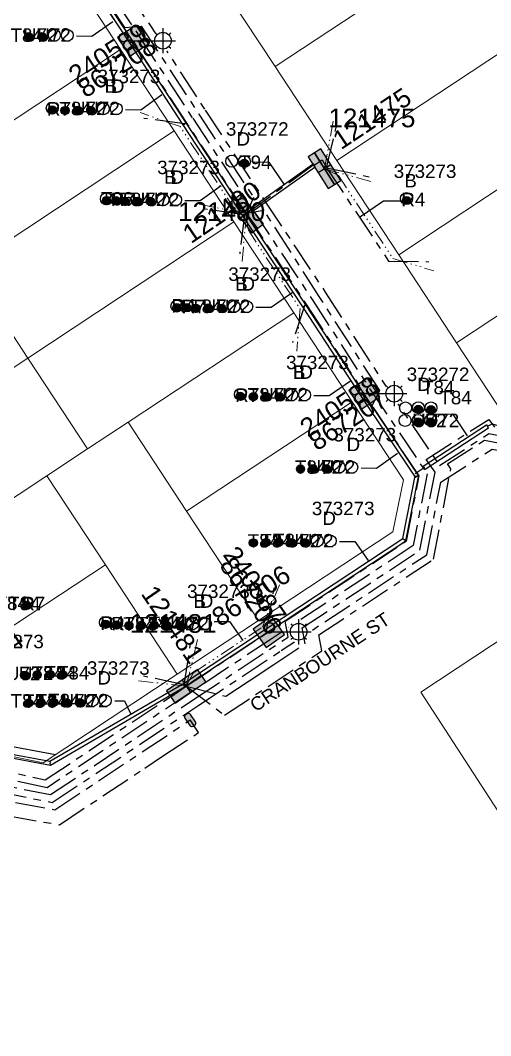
# Model space of a CAD drawing. Header units: metres. Extents: x 302829 to 303440, y 6270651 to 6271380.
# Drawn here: x 303147.1 to 303210.1, y 6270690.1 to 6270826.1 of the extents above; entities that cross this region are included whole.
import ezdxf
from ezdxf.enums import TextEntityAlignment as Align

# ---------------------------------------------------------------- set-up
doc = ezdxf.new("R2010")
doc.units = ezdxf.units.M
for name, pattern in [('Cable Exist UG', [7, 4, -1, 1, -1]), ('DASHED', [19.05, 12.7, -6.35]), ('PHANTOM2', [4.45, 2, -0.5, 0.15, -0.5, 0.15, -0.5, 0.15, -0.5])]:
    doc.linetypes.add(name, pattern=pattern)
doc.layers.get('0').update_dxf_attribs({"color": 6})
for name, color, linetype, lineweight in [('_User Miscellaneous4', 191, 'Continuous', 13), ('_User Miscellaneous5', 151, 'Continuous', 13), ('_User_LV_Exist', 5, 'Continuous', 25), ('_User_SL_Exist', 4, 'Continuous', 25), ('Cadastre Land Parcels_SP_EXT', 96, 'Continuous', 15), ('Cadastre Roads_SP_EXT', 54, 'Continuous', 15), ('Mains_HV_EXT', 13, 'Continuous', 25), ('Mains_LV_SL_EXT', 135, 'Continuous', 25)]:
    doc.layers.add(name, color=color, linetype=linetype, lineweight=lineweight)
for name, color, linetype in [('Duct_SP_EXT', 40, 'Continuous'), ('Equip_LV_EXT', 7, 'Continuous'), ('Equip_SP_SL_EXT', 7, 'Continuous'), ('SupportsUG_SP_LV_EXT', 7, 'Continuous'), ('SupportsUG_SP_LV_SL_EXT', 7, 'Continuous'), ('Trench_SP_EXT', 7, 'Continuous')]:
    doc.layers.add(name, color=color, linetype=linetype)
doc.layers.add('UNKNOWN_FEATURES', color=1, linetype='DASHED', plot=False)
doc.styles.add('COLUMN_LABEL', font='arial.ttf', dxfattribs={"height": 2})
doc.styles.add('iecARIAL', font='arial.ttf', dxfattribs={"height": 2})
doc.styles.add('POLE_LABEL', font='arial.ttf', dxfattribs={"height": 2})
doc.styles.add('SL_LABEL', font='arial.ttf', dxfattribs={"height": 2})
doc.styles.get("Standard").update_dxf_attribs({"font": 'arial.ttf'})

# ---------------------------------------------------------------- blocks, each defined once
blk = doc.blocks.new('COLUMN_EXT')
blk.add_hatch(color=256).paths.add_polyline_path([(1.5, -1.5), (1.5, 1.5), (-1.5, 1.5), (-1.5, -1.5)])
blk.add_lwpolyline([(1.5, 1.5), (-1.5, 1.5), (-1.5, -1.5), (1.5, -1.5)], close=True)
at = {"flags": 9}
for tag, p in [('STREETNAME', (-1.81, 1.6)), ('LOCATION', (-1.81, 1.4)), ('SUBURB', (-1.81, 1.8)), ('NOTES', (-1.81, 2)), ('COLUMN_TYPE', (-1.81, 0.4)), ('OWNED_BY', (-1.81, 0.6)), ('LEGEND', (-1.81, 1.2)), ('USAGE', (-1.81, 1)), ('STATE', (-1.81, 0.8))]:
    blk.add_attdef(tag, text='', height=0.2, rotation=180, dxfattribs=at).set_placement(p, align=Align.MIDDLE_LEFT)
at = {"flags": 1}
blk.add_attdef('Z', (-1.81, 2.35), '', height=0.2, rotation=180, dxfattribs=at)
at = {"flags": 9}
for tag, style, p in [('STRUCTURE_PLANT_NUMBER', 'POLE_LABEL', (-1.81, -0.03)), ('STREET_CODE', 'COLUMN_LABEL', (-1.81, 0.2))]:
    blk.add_attdef(tag, text='', height=0.2, rotation=180, dxfattribs=dict(at, style=style)).set_placement(p, align=Align.MIDDLE_LEFT)
at = {"style": 'COLUMN_LABEL', "width": 0.9, "flags": 8}
blk.add_attdef('ASSET_NUM', text='', height=2, rotation=270, dxfattribs=at).set_placement((2, -4), align=Align.MIDDLE_LEFT)
blk = doc.blocks.new('PILLAR_EXT')
blk.add_hatch(color=256).paths.add_polyline_path([(-2.5, 1), (-2.5, -1), (2.5, -1), (2.5, 1)])
for p, q in [((-2.5, 0), (2.5, 0)), ((0, 1), (0, -1))]:
    blk.add_line(p, q)
at = {"ltscale": 10}
blk.add_line((2.5, 0), (-2.5, 0), dxfattribs=at)
blk.add_lwpolyline([(-2.5, -1), (-1.25, -1), (1.25, -1), (2.5, -1), (2.5, 1), (-2.5, 1)], close=True)
at = {"width": 0.9, "flags": 8}
blk.add_attdef('ASSET_NUM', text='', height=2, rotation=90, dxfattribs=at).set_placement((-2, 4), align=Align.MIDDLE_LEFT)
for tag, p, flags in [('OWNED_BY', (0, -0.2), 9), ('STATE', (0, -0.4), 9), ('SUPPORT_TYPE', (0, -0.6), 9), ('USAGE', (0, -0.8), 9), ('LEGEND', (0, -1), 9), ('LOCATION', (0, -1.2), 9), ('NOTES', (0, -1.4), 9), ('STREETNAME', (0, -1.8), 9), ('SUBURB', (0, -2), 1), ('PARENT', (0, -1.6), 9)]:
    blk.add_attdef(tag, p, '', height=0.2, dxfattribs=dict(flags=flags))
blk = doc.blocks.new('DUCT_EXT')
blk.add_circle((0, 0.8), 0.8)
at = {"flags": 1}
blk.add_attdef('Z', (0, 0), '', height=0.2, dxfattribs=at)
at = {"flags": 9}
for tag, p in [('DUCT_CODE', (0, 0)), ('XSECT_TYPE', (0, -0.2)), ('STATE', (0, -0.6)), ('FB_REFERENCE', (0, -0.4)), ('NOTES', (0, -0.8))]:
    blk.add_attdef(tag, text='', height=0.2, dxfattribs=at).set_placement(p, align=Align.MIDDLE_LEFT)
blk = doc.blocks.new('SL_LANTERN_EXT')
at = {"flags": 9}
for tag, p in [('LRATECODE', (-7.4, 0)), ('LOUTREACHVOCAB', (-7.2, 0)), ('LOUTREACH', (-7, 0)), ('LANTNUMBER', (-6.6, 0)), ('LNEW', (-6.4, 0)), ('LMASTVOCAB', (-6.2, 0)), ('LMAST', (-6, 0)), ('LLAMPVOCAB', (-5.8, 0)), ('LLAMP', (-5.6, 0)), ('LEXIST', (-5.4, 0)), ('LCHARGE3PERCENT', (-5.2, 0)), ('LCHARGE3', (-5, 0)), ('LCHARGE2PERCENT', (-4.8, 0)), ('LCHARGE2', (-4.6, 0)), ('LCHARGE1PERCENT', (-4.4, 0)), ('LCHARGE1', (-4.2, 0)), ('LCATEGORY', (-4, 0)), ('LBRACKETVOCAB', (-3.8, 0)), ('LBRACKET', (-3.6, 0)), ('LKINGHEIGHT', (-3.4, 0)), ('CREPLACE', (-3.2, 0)), ('CREMOVE', (-3, 0)), ('CNUMBER', (-2.8, 0)), ('CNEW', (-2.6, 0)), ('CEXIST', (-2.4, 0)), ('USAGE', (-2.2, 0)), ('STATE', (-2, 0)), ('OWNED_BY', (-1.8, 0)), ('ORIENTATION', (-1.6, 0)), ('OPERATING_VOLTAGE', (-1.4, 0)), ('NO_PHASES', (-1.2, 0)), ('LANTERN_TYPE', (-1, 0)), ('LANTERN_PURPOSE', (-0.8, 0)), ('CONTROL_TYPE', (-0.6, 0)), ('CONSTRUCTED_VOLTAGE', (-0.4, 0))]:
    blk.add_attdef(tag, text='', height=0.001, rotation=270, dxfattribs=at).set_placement(p, align=Align.MIDDLE_LEFT)
at = {"style": 'SL_LABEL', "flags": 9}
blk.add_attdef('STREET_CODE', text='', height=0.001, rotation=270, dxfattribs=at).set_placement((0, 0), align=Align.MIDDLE_LEFT)
at = {"flags": 1}
blk.add_attdef('Z', (0, 0), '', height=0.001, rotation=270, dxfattribs=at)
at = {"width": 0.9}
blk.add_attdef('LNUMBER', text='', height=1, dxfattribs=at).set_placement((7, -1), align=Align.MIDDLE_LEFT)
at = {"flags": 9}
for tag, p in [('LREMOVE', (0, -7.6)), ('LREPLACE', (0, -7.8)), ('LTYPE', (0, -8)), ('LTYPEVOCAB', (0, -8.2)), ('LEGEND', (0, -8.4)), ('SUBURB', (0, -8.6)), ('STREETNAME', (0, -8.8)), ('LOCATION', (0, -9)), ('NOTES', (0, -9.2)), ('MAINTAINED_BY', (0, -9.86))]:
    blk.add_attdef(tag, text='', height=0.001, dxfattribs=at).set_placement(p, align=Align.MIDDLE_LEFT)
blk.add_attdef('OPERATED_BY', (0, -9.61), '', height=0.001, dxfattribs=at)
blk.add_wipeout([(5.69, 0), (5.06, -1.06), (4, -1.69), (2.94, -1.06), (2.31, 0), (2.94, 1.06), (4, 1.69), (5.06, 1.06)])
for p, q in [((4, 1.69), (4, 0)), ((0, 0), (4, 0)), ((2.94, 1.06), (3.2, 0.8)), ((5.06, 1.06), (4.8, 0.8)), ((2.94, -1.06), (3.2, -0.8)), ((4, 0), (5.69, 0)), ((4, 0), (4, -1.69)), ((5.06, -1.06), (4.8, -0.8))]:
    blk.add_line(p, q)
blk.add_circle((4, 0), 1.12)
blk = doc.blocks.new('LV_STJ_EXT')
h = blk.add_hatch(color=256)
edge = h.paths.add_edge_path()
edge.add_ellipse((-0.59, 0.13), major_axis=(0.226, 0.226), ratio=1, start_angle=45, end_angle=135)
edge.add_line((-0.91, 0.13), (-0.91, -0.13))
edge.add_ellipse((-0.59, -0.13), major_axis=(0.226, 0.226), ratio=1, start_angle=135, end_angle=225)
edge.add_line((-0.59, -0.45), (0.59, -0.45))
edge.add_ellipse((0.59, -0.13), major_axis=(-0.226, 0.226), ratio=1, start_angle=135, end_angle=225)
edge.add_line((0.91, -0.13), (0.91, 0.13))
edge.add_ellipse((0.59, 0.13), major_axis=(-0.226, 0.226), ratio=1, start_angle=225, end_angle=315)
edge.add_line((0.59, 0.45), (-0.59, 0.45))
blk.add_lwpolyline([(-0.91, 0.13), (-0.91, -0.13, 0.414214), (-0.59, -0.45), (0.59, -0.45, 0.414214), (0.91, -0.13), (0.91, 0.13, 0.414214), (0.59, 0.45), (-0.59, 0.45, 0.414214)], format="xyb", close=True)
at = {"flags": 1}
blk.add_attdef('Z', (0, 0), '', height=0.2, dxfattribs=at)
at = {"flags": 9}
for tag, p in [('ORIENTATION', (0, 0)), ('USAGE', (0, -0.2)), ('LEGEND', (0, -0.4)), ('NOTES', (0, -0.6))]:
    blk.add_attdef(tag, text='', height=0.2, dxfattribs=at).set_placement(p, align=Align.MIDDLE_LEFT)
blk = doc.blocks.new('CABLE_LARGE_EXT')
h = blk.add_hatch(color=256)
edge = h.paths.add_edge_path()
edge.add_arc((0, 0.55), 0.55, 0, 360)
blk.add_circle((0, 0.55), 0.55)
at = {"flags": 1}
blk.add_attdef('Z', (0, 0), '', height=0.2, dxfattribs=at)
at = {"flags": 9}
for tag, p in [('COND_CODE', (0, 0)), ('STATE', (0, -0.4)), ('XSECT_SIZE', (0, -0.6)), ('FB_REFERENCE', (0, -0.2)), ('NOTES', (0, -0.8))]:
    blk.add_attdef(tag, text='', height=0.2, dxfattribs=at).set_placement(p, align=Align.MIDDLE_LEFT)

msp = doc.modelspace()

# ---------------------------------------------------------------- linework, layer by layer
at = {"layer": '_User Miscellaneous4'}
for p, q in [((303168.95, 6270812.1), (303169.15, 6270812.23)), ((303168.95, 6270812.1), (303169.15, 6270812.23)), ((303169.35, 6270812.36), (303169.15, 6270812.23)), ((303169.35, 6270812.36), (303169.15, 6270812.23)), ((303177.35, 6270800.17), (303169.35, 6270812.36)), ((303176.95, 6270799.91), (303168.95, 6270812.1)), ((303177.92, 6270800.88), (303186.35, 6270806.87)), ((303186.35, 6270806.87), (303186.49, 6270806.68)), ((303178.2, 6270800.49), (303186.63, 6270806.48)), ((303186.63, 6270806.48), (303186.49, 6270806.68)), ((303176.95, 6270799.91), (303177.15, 6270800.04)), ((303176.95, 6270799.91), (303177.15, 6270800.04)), ((303177.35, 6270800.17), (303177.15, 6270800.04)), ((303177.35, 6270800.17), (303177.15, 6270800.04)), ((303185.38, 6270787.99), (303177.35, 6270800.17)), ((303177.92, 6270800.88), (303178.06, 6270800.69)), ((303178.2, 6270800.49), (303178.06, 6270800.69)), ((303184.98, 6270787.73), (303176.95, 6270799.91)), ((303184.98, 6270787.73), (303185.18, 6270787.86)), ((303184.98, 6270787.73), (303185.18, 6270787.86)), ((303185.38, 6270787.99), (303185.18, 6270787.86)), ((303185.38, 6270787.99), (303185.18, 6270787.86)), ((303201.09, 6270766.37), (303209.53, 6270771.93)), ((303201.35, 6270765.97), (303209.8, 6270771.53)), ((303209.53, 6270771.93), (303209.67, 6270771.73)), ((303209.8, 6270771.53), (303209.67, 6270771.73)), ((303201.09, 6270766.37), (303201.22, 6270766.17)), ((303201.35, 6270765.97), (303201.22, 6270766.17)), ((303198.33, 6270756.68), (303199.99, 6270765.07)), ((303198.77, 6270756.39), (303200.46, 6270764.97)), ((303199.99, 6270765.07), (303200.23, 6270765.02)), ((303200.03, 6270764.89), (303200.23, 6270765.02)), ((303200.43, 6270765.15), (303200.23, 6270765.02)), ((303200.46, 6270764.97), (303200.23, 6270765.02)), ((303198.33, 6270756.68), (303198.55, 6270756.53)), ((303198.77, 6270756.39), (303198.55, 6270756.53)), ((303151.12, 6270726.86), (303168.98, 6270737.29)), ((303151.21, 6270726.36), (303169.22, 6270736.88)), ((303168.97, 6270737.29), (303169.1, 6270737.09)), ((303168.98, 6270737.29), (303169.1, 6270737.09)), ((303169.23, 6270736.89), (303169.1, 6270737.09)), ((303169.22, 6270736.88), (303169.1, 6270737.09)), ((303144.8, 6270728.04), (303151.12, 6270726.86)), ((303144.55, 6270727.6), (303151.21, 6270726.36)), ((303151.12, 6270726.86), (303151.16, 6270726.61)), ((303151.21, 6270726.36), (303151.16, 6270726.61))]:
    msp.add_line(p, q, dxfattribs=at)
at = {"layer": '_User Miscellaneous5', "linetype": 'PHANTOM2'}
for points in [[(303177.41, 6270800.2), (303175.93, 6270800.63), (303175.93, 6270800.63), (303168.57, 6270811.84), (303163.19, 6270813.73)], [(303187.87, 6270806.21), (303189.08, 6270812.88)], [(303187.87, 6270806.21), (303194.41, 6270804.4)], [(303187.87, 6270806.21), (303189.72, 6270805.3), (303189.72, 6270805.3), (303197.01, 6270794.2), (303202.48, 6270792.54)], [(303177.41, 6270800.2), (303170.83, 6270801.5)], [(303177.41, 6270800.2), (303176.82, 6270793.51)], [(303177.41, 6270800.2), (303177.63, 6270798.06), (303177.63, 6270798.06), (303184.59, 6270787.47), (303184.15, 6270781.79)], [(303169.36, 6270736.91), (303170.94, 6270743.43)], [(303169.36, 6270736.91), (303162.66, 6270737.69)]]:
    msp.add_lwpolyline(points, dxfattribs=at)
at = {"layer": '_User_LV_Exist', "linetype": 'Cable Exist UG'}
for points in [[(303177.41, 6270800.2), (303187.19, 6270807.32), (303187.87, 6270806.21)], [(303105.63, 6270752.43), (303110.31, 6270753.04), (303110.31, 6270753.04), (303118.49, 6270758.72), (303125.32, 6270748.33), (303125.32, 6270748.33), (303133.12, 6270736.39), (303133.96, 6270735.09), (303135.96, 6270735.65), (303135.96, 6270735.65), (303142.01, 6270726.27), (303150.48, 6270724.37), (303169.36, 6270736.91)], [(303105.63, 6270752.43), (303112.57, 6270749.73), (303112.57, 6270749.73), (303117.46, 6270753.12), (303122.03, 6270746.15), (303129.81, 6270734.21), (303132.24, 6270730.43), (303134.25, 6270731), (303139.62, 6270722.63), (303151.79, 6270720.38), (303169.89, 6270732.4)], [(303119.88, 6270704.22), (303122.39, 6270703.4), (303122.39, 6270703.4), (303131.78, 6270709.53), (303130.64, 6270712.48), (303130.64, 6270712.48), (303131.93, 6270719.83), (303131.72, 6270720.12), (303136.62, 6270723.57), (303136.62, 6270723.57), (303138.45, 6270720.79), (303152.38, 6270718.36), (303163.82, 6270725.96), (303166.18, 6270727.53), (303171.02, 6270730.71), (303169.89, 6270732.4)]]:
    msp.add_lwpolyline(points, dxfattribs=at)
at = {"layer": 'Cadastre Land Parcels_SP_EXT', "linetype": 'Continuous'}
for points in [[(303210.53, 6270839.24), (303202.25, 6270851.84), (303172.98, 6270832.49), (303181.25, 6270819.89), (303210.53, 6270839.24)], [(303218.8, 6270826.64), (303210.53, 6270839.24), (303181.25, 6270819.89), (303189.53, 6270807.29), (303218.8, 6270826.64)], [(303160.57, 6270822.19), (303153.41, 6270833.11), (303125.83, 6270814.88), (303132.99, 6270803.96), (303160.57, 6270822.19)], [(303221.57, 6270810.4), (303227.08, 6270814.04), (303218.8, 6270826.64), (303189.53, 6270807.29), (303197.8, 6270794.69), (303221.57, 6270810.4)], [(303167.74, 6270811.27), (303160.57, 6270822.19), (303132.99, 6270803.96), (303140.16, 6270793.04), (303167.74, 6270811.27)], [(303175.74, 6270799.09), (303167.74, 6270811.27), (303140.16, 6270793.04), (303148.16, 6270780.86), (303175.74, 6270799.09)], [(303229.33, 6270798.59), (303221.57, 6270810.4), (303197.8, 6270794.69), (303205.55, 6270782.88), (303229.33, 6270798.59)], [(303161.59, 6270772.27), (303183.74, 6270786.91), (303175.74, 6270799.09), (303148.16, 6270780.86), (303156.16, 6270768.68), (303161.59, 6270772.27)], [(303238.32, 6270784.89), (303229.33, 6270798.59), (303205.55, 6270782.88), (303211.79, 6270773.38), (303218.73, 6270771.94), (303238.32, 6270784.89)], [(303148.16, 6270780.86), (303140.16, 6270793.04), (303112.6, 6270774.81), (303120.58, 6270762.64), (303148.16, 6270780.86)], [(303314.86, 6270746.22), (303284.74, 6270791.59), (303200.76, 6270736.14), (303230.6, 6270690.12), (303314.86, 6270746.22)], [(303191.55, 6270775.01), (303183.74, 6270786.91), (303161.59, 6270772.27), (303169.4, 6270760.37), (303191.55, 6270775.01)], [(303150.72, 6270765.09), (303156.16, 6270768.68), (303148.16, 6270780.86), (303120.58, 6270762.64), (303128.58, 6270750.46), (303150.72, 6270765.09)], [(303197, 6270757.59), (303198.42, 6270764.55), (303191.55, 6270775.01), (303169.4, 6270760.37), (303179.03, 6270745.71), (303197, 6270757.59)], [(303179.03, 6270745.71), (303169.4, 6270760.37), (303161.59, 6270772.27), (303156.16, 6270768.68), (303150.72, 6270765.09), (303158.54, 6270753.19), (303168.16, 6270738.53), (303179.03, 6270745.71)], [(303158.54, 6270753.19), (303150.72, 6270765.09), (303128.58, 6270750.46), (303136.39, 6270738.56), (303158.54, 6270753.19)], [(303168.16, 6270738.53), (303158.54, 6270753.19), (303136.39, 6270738.56), (303143.26, 6270728.1), (303150.19, 6270726.66), (303168.16, 6270738.53)]]:
    msp.add_lwpolyline(points, close=True, dxfattribs=at)
at = {"layer": 'Duct_SP_EXT'}
for p, q in [((303168.95, 6270812.1), (303169.15, 6270812.23)), ((303168.95, 6270812.1), (303169.15, 6270812.23)), ((303169.35, 6270812.36), (303169.15, 6270812.23)), ((303169.35, 6270812.36), (303169.15, 6270812.23)), ((303177.35, 6270800.17), (303169.35, 6270812.36)), ((303176.95, 6270799.91), (303168.95, 6270812.1)), ((303177.92, 6270800.88), (303186.35, 6270806.87)), ((303186.35, 6270806.87), (303186.49, 6270806.68)), ((303178.2, 6270800.49), (303186.63, 6270806.48)), ((303186.63, 6270806.48), (303186.49, 6270806.68)), ((303176.95, 6270799.91), (303177.15, 6270800.04)), ((303176.95, 6270799.91), (303177.15, 6270800.04)), ((303177.35, 6270800.17), (303177.15, 6270800.04)), ((303177.35, 6270800.17), (303177.15, 6270800.04)), ((303185.38, 6270787.99), (303177.35, 6270800.17)), ((303177.92, 6270800.88), (303178.06, 6270800.69)), ((303178.2, 6270800.49), (303178.06, 6270800.69)), ((303184.98, 6270787.73), (303176.95, 6270799.91)), ((303184.98, 6270787.73), (303185.18, 6270787.86)), ((303184.98, 6270787.73), (303185.18, 6270787.86)), ((303185.38, 6270787.99), (303185.18, 6270787.86)), ((303185.38, 6270787.99), (303185.18, 6270787.86)), ((303201.09, 6270766.37), (303209.53, 6270771.93)), ((303201.35, 6270765.97), (303209.8, 6270771.53)), ((303209.53, 6270771.93), (303209.67, 6270771.73)), ((303209.8, 6270771.53), (303209.67, 6270771.73)), ((303201.09, 6270766.37), (303201.22, 6270766.17)), ((303201.35, 6270765.97), (303201.22, 6270766.17)), ((303198.33, 6270756.68), (303199.99, 6270765.07)), ((303198.77, 6270756.39), (303200.46, 6270764.97)), ((303199.99, 6270765.07), (303200.23, 6270765.02)), ((303200.03, 6270764.89), (303200.23, 6270765.02)), ((303200.43, 6270765.15), (303200.23, 6270765.02)), ((303200.46, 6270764.97), (303200.23, 6270765.02)), ((303198.33, 6270756.68), (303198.55, 6270756.53)), ((303198.77, 6270756.39), (303198.55, 6270756.53)), ((303151.12, 6270726.86), (303168.98, 6270737.29)), ((303151.21, 6270726.36), (303169.22, 6270736.88)), ((303168.97, 6270737.29), (303169.1, 6270737.09)), ((303168.98, 6270737.29), (303169.1, 6270737.09)), ((303169.23, 6270736.89), (303169.1, 6270737.09)), ((303169.22, 6270736.88), (303169.1, 6270737.09)), ((303144.8, 6270728.04), (303151.12, 6270726.86)), ((303144.55, 6270727.6), (303151.21, 6270726.36)), ((303151.12, 6270726.86), (303151.16, 6270726.61)), ((303151.21, 6270726.36), (303151.16, 6270726.61))]:
    msp.add_line(p, q, dxfattribs=at)
for points in [[(303154.67, 6270823.99), (303156.73, 6270823.96), (303159.55, 6270825.94)], [(303161.22, 6270814.14), (303163.29, 6270814.11), (303166.09, 6270816.13)], [(303178.38, 6270807.11), (303180.42, 6270807.1), (303182.41, 6270804.15)], [(303169.18, 6270801.96), (303171.23, 6270801.94), (303174.04, 6270803.94)], [(303198.07, 6270801.85), (303195.78, 6270801.87), (303192.57, 6270799.67)], [(303178.69, 6270787.66), (303180.73, 6270787.65), (303183.53, 6270789.64)], [(303186.44, 6270775.84), (303188.5, 6270775.83), (303191.34, 6270777.82)], [(303202.95, 6270773.36), (303204.99, 6270773.37), (303206.96, 6270770.42)], [(303192.76, 6270766.16), (303194.81, 6270766.13), (303197.63, 6270768.11)], [(303189.88, 6270756.3), (303191.94, 6270756.3), (303193.71, 6270753.76)], [(303173.1, 6270745.56), (303175.15, 6270745.56), (303176.94, 6270743.02)], [(303159.78, 6270734.94), (303161.09, 6270734.95), (303161.93, 6270733.18)]]:
    msp.add_lwpolyline(points, dxfattribs=at)
at = {"layer": 'Trench_SP_EXT', "linetype": 'Cable Exist UG'}
for points in [[(303169.15, 6270812.23), (303163.7, 6270812.94)], [(303188.13, 6270806.34), (303189.43, 6270811.73)], [(303186.49, 6270806.68), (303187.53, 6270807.38), (303187.53, 6270807.38), (303188.12, 6270806.37)], [(303188.13, 6270806.34), (303196.45, 6270793.84), (303201.82, 6270793.76)], [(303188.13, 6270806.34), (303193.84, 6270805.13)], [(303177.15, 6270800.04), (303171.61, 6270800.82)], [(303177.15, 6270800.04), (303176.51, 6270794.81)], [(303178.06, 6270800.69), (303177.15, 6270800.04)], [(303185.18, 6270787.86), (303183.58, 6270782.94)], [(303209.67, 6270771.73), (303210.3, 6270772.05), (303211.07, 6270771.81)], [(303201.22, 6270766.17), (303200, 6270765.36)], [(303169.1, 6270737.09), (303169.94, 6270742.6)], [(303169.1, 6270737.09), (303163.62, 6270738.27)]]:
    msp.add_lwpolyline(points, dxfattribs=at)
at = {"layer": 'UNKNOWN_FEATURES'}
msp.add_lwpolyline([(303136.4, 6270738.54), (303144.67, 6270729.1), (303144.67, 6270729.1), (303151.88, 6270727.76)], dxfattribs=at)

# ---------------------------------------------------------------- block references
at = {"layer": '_User_LV_Exist'}
ref = msp.add_blockref('PILLAR_EXT', (303187.87, 6270806.21), dxfattribs=dict(at, rotation=302.3488579247362))
ref.add_attrib('ASSET_NUM', '121475', dxfattribs={"layer": '0', "height": 2.5, "style": 'iecARIAL'}).set_placement((303188.38, 6270813.01), align=Align.MIDDLE_LEFT)
ref = msp.add_blockref('PILLAR_EXT', (303177.41, 6270800.2), dxfattribs=dict(at, rotation=307.0916432259295))
ref.add_attrib('ASSET_NUM', '121480', dxfattribs={"layer": '0', "height": 2.5, "style": 'iecARIAL'}).set_placement((303179.91, 6270800.47), align=Align.MIDDLE_RIGHT)
ref = msp.add_blockref('PILLAR_EXT', (303169.36, 6270736.91), dxfattribs=dict(at, rotation=34.59709140710252))
ref.add_attrib('ASSET_NUM', '121481', dxfattribs={"layer": '0', "height": 2.5, "style": 'iecARIAL'}).set_placement((303173.43, 6270745.32), align=Align.MIDDLE_RIGHT)
at = {"layer": '_User_SL_Exist'}
ref = msp.add_blockref('COLUMN_EXT', (303134.75, 6270737.46), dxfattribs=dict(at, rotation=33.30227722248068))
ref.add_attrib('ASSET_NUM', '867204', dxfattribs={"layer": '0', "height": 2.5, "rotation": 33.2961, "style": 'COLUMN_LABEL'}).set_placement((303136.75, 6270738.21), align=Align.TOP_LEFT)
at = {"layer": 'Duct_SP_EXT'}
for name, p in [('DUCT_EXT', (303151.72, 6270823.28)), ('DUCT_EXT', (303153.43, 6270823.27)), ('CABLE_LARGE_EXT', (303148.27, 6270823.33)), ('CABLE_LARGE_EXT', (303150.04, 6270823.33)), ('DUCT_EXT', (303151.42, 6270813.53)), ('DUCT_EXT', (303158.26, 6270813.43)), ('DUCT_EXT', (303159.98, 6270813.42)), ('CABLE_LARGE_EXT', (303151.42, 6270813.53)), ('CABLE_LARGE_EXT', (303153.14, 6270813.46)), ('CABLE_LARGE_EXT', (303154.81, 6270813.49)), ('CABLE_LARGE_EXT', (303156.58, 6270813.48)), ('DUCT_EXT', (303175.44, 6270806.42)), ('DUCT_EXT', (303177.14, 6270806.38)), ('CABLE_LARGE_EXT', (303177.14, 6270806.38)), ('DUCT_EXT', (303158.68, 6270801.37)), ('DUCT_EXT', (303159.96, 6270801.38)), ('DUCT_EXT', (303166.23, 6270801.24)), ('DUCT_EXT', (303167.94, 6270801.23)), ('DUCT_EXT', (303198.84, 6270801.41)), ('CABLE_LARGE_EXT', (303158.68, 6270801.4)), ('CABLE_LARGE_EXT', (303159.96, 6270801.38)), ('CABLE_LARGE_EXT', (303161.14, 6270801.3)), ('CABLE_LARGE_EXT', (303162.8, 6270801.31)), ('CABLE_LARGE_EXT', (303164.56, 6270801.3)), ('CABLE_LARGE_EXT', (303198.84, 6270801.41)), ('DUCT_EXT', (303168.11, 6270787.02)), ('CABLE_LARGE_EXT', (303168.11, 6270787.05)), ('DUCT_EXT', (303169.43, 6270787.05)), ('CABLE_LARGE_EXT', (303169.43, 6270787.05)), ('CABLE_LARGE_EXT', (303170.63, 6270786.98)), ('CABLE_LARGE_EXT', (303172.31, 6270787)), ('CABLE_LARGE_EXT', (303174.07, 6270786.99)), ('DUCT_EXT', (303175.75, 6270786.95)), ('DUCT_EXT', (303177.46, 6270786.94)), ('DUCT_EXT', (303176.6, 6270775.19)), ('CABLE_LARGE_EXT', (303176.6, 6270775.19)), ('CABLE_LARGE_EXT', (303178.33, 6270775.13)), ('CABLE_LARGE_EXT', (303180.02, 6270775.17)), ('CABLE_LARGE_EXT', (303181.79, 6270775.16)), ('DUCT_EXT', (303183.48, 6270775.12)), ('DUCT_EXT', (303185.19, 6270775.11)), ('DUCT_EXT', (303198.71, 6270773.38)), ('DUCT_EXT', (303200.43, 6270773.41)), ('CABLE_LARGE_EXT', (303200.42, 6270773.45)), ('DUCT_EXT', (303202.12, 6270773.39)), ('CABLE_LARGE_EXT', (303202.12, 6270773.39)), ('DUCT_EXT', (303198.66, 6270771.7)), ('DUCT_EXT', (303200.41, 6270771.7)), ('CABLE_LARGE_EXT', (303200.39, 6270771.74)), ('DUCT_EXT', (303202.09, 6270771.71)), ('CABLE_LARGE_EXT', (303202.06, 6270771.75)), ('CABLE_LARGE_EXT', (303184.65, 6270765.46)), ('CABLE_LARGE_EXT', (303186.34, 6270765.49)), ('CABLE_LARGE_EXT', (303188.12, 6270765.49)), ('DUCT_EXT', (303189.81, 6270765.44)), ('DUCT_EXT', (303191.52, 6270765.43)), ('DUCT_EXT', (303186.9, 6270755.57)), ('DUCT_EXT', (303188.63, 6270755.57)), ('DUCT_EXT', (303148.02, 6270747.2)), ('CABLE_LARGE_EXT', (303148.02, 6270747.2)), ('DUCT_EXT', (303158.54, 6270744.66)), ('CABLE_LARGE_EXT', (303158.57, 6270744.68)), ('DUCT_EXT', (303160.02, 6270744.57)), ('CABLE_LARGE_EXT', (303160.02, 6270744.57)), ('CABLE_LARGE_EXT', (303163.37, 6270744.51)), ('CABLE_LARGE_EXT', (303165.07, 6270744.54)), ('CABLE_LARGE_EXT', (303166.75, 6270744.51)), ('CABLE_LARGE_EXT', (303168.53, 6270744.52)), ('DUCT_EXT', (303170.21, 6270744.48)), ('DUCT_EXT', (303171.93, 6270744.49)), ('CABLE_LARGE_EXT', (303161.68, 6270744.47)), ('CABLE_LARGE_EXT', (303147.72, 6270737.84)), ('CABLE_LARGE_EXT', (303149.41, 6270737.89)), ('CABLE_LARGE_EXT', (303151.12, 6270737.94)), ('CABLE_LARGE_EXT', (303152.82, 6270737.92)), ('CABLE_LARGE_EXT', (303148.26, 6270734.13)), ('CABLE_LARGE_EXT', (303149.93, 6270734.17)), ('CABLE_LARGE_EXT', (303151.62, 6270734.21)), ('CABLE_LARGE_EXT', (303153.3, 6270734.18)), ('CABLE_LARGE_EXT', (303155.08, 6270734.19)), ('DUCT_EXT', (303156.78, 6270734.17)), ('DUCT_EXT', (303158.52, 6270734.19))]:
    msp.add_blockref(name, p, dxfattribs=at)
at = {"layer": 'Equip_LV_EXT', "rotation": 303.6868711002201}
msp.add_blockref('LV_STJ_EXT', (303169.89, 6270732.4), dxfattribs=at)
at = {"layer": 'SupportsUG_SP_LV_EXT'}
ref = msp.add_blockref('PILLAR_EXT', (303187.87, 6270806.21), dxfattribs=dict(at, rotation=302.3488579247362))
ref.add_attrib('ASSET_NUM', '121475', dxfattribs={"layer": '0', "height": 2.5, "rotation": 33.6817, "style": 'iecARIAL'}).set_placement((303189.37, 6270809.71), align=Align.MIDDLE_LEFT)
ref = msp.add_blockref('PILLAR_EXT', (303177.41, 6270800.2), dxfattribs=dict(at, rotation=307.0916432259295))
ref.add_attrib('ASSET_NUM', '121480', dxfattribs={"layer": '0', "height": 2.5, "rotation": 34.3429, "style": 'iecARIAL'}).set_placement((303178.91, 6270803.7), align=Align.MIDDLE_RIGHT)
ref = msp.add_blockref('PILLAR_EXT', (303169.36, 6270736.91), dxfattribs=dict(at, rotation=34.59709140710252))
ref.add_attrib('ASSET_NUM', '121481', dxfattribs={"layer": '0', "height": 2.5, "rotation": 304.5971, "style": 'iecARIAL'}).set_placement((303170.86, 6270740.41), align=Align.MIDDLE_RIGHT)
at = {"layer": 'SupportsUG_SP_LV_SL_EXT'}
ref = msp.add_blockref('COLUMN_EXT', (303162.24, 6270823.35), dxfattribs=dict(at, rotation=303.3138321220134))
ref.add_attrib('ASSET_NUM', '867208', dxfattribs={"layer": '0', "height": 2.5, "rotation": 33.4456, "style": 'COLUMN_LABEL'}).set_placement((303164.23, 6270824.11), align=Align.TOP_RIGHT)
ref = msp.add_blockref('COLUMN_EXT', (303193.2, 6270776.09), dxfattribs=dict(at, rotation=123.3635965252264))
ref.add_attrib('ASSET_NUM', '867207', dxfattribs={"layer": '0', "height": 2.5, "rotation": 33.4456, "style": 'COLUMN_LABEL'}).set_placement((303195.19, 6270776.85), align=Align.TOP_RIGHT)
ref = msp.add_blockref('COLUMN_EXT', (303180.4, 6270744.21), dxfattribs=dict(at, rotation=125.316167440682))
ref.add_attrib('ASSET_NUM', '867206', dxfattribs={"layer": '0', "height": 2.5, "rotation": 33.4456, "style": 'COLUMN_LABEL'}).set_placement((303182.2, 6270753.3), align=Align.TOP_RIGHT)
ref = msp.add_blockref('COLUMN_EXT', (303134.75, 6270737.46), dxfattribs=dict(at, rotation=33.30227722248068))
ref.add_attrib('ASSET_NUM', '867204', dxfattribs={"layer": '0', "height": 2.5, "rotation": 33.4456, "style": 'COLUMN_LABEL'}).set_placement((303136.76, 6270738.2), align=Align.TOP_LEFT)

# ---------------------------------------------------------------- texts
at = {"layer": 'Duct_SP_EXT'}
for s, p in [('T84', (303145.83, 6270823.19)), ('U72', (303147.51, 6270823.22)), ('373273', (303157.5, 6270817.67)), ('B', (303158.43, 6270816.38)), ('D', (303159.27, 6270816.37)), ('R7', (303150.7, 6270813.32)), ('T84', (303152.38, 6270813.36)), ('U72', (303154.06, 6270813.39)), ('U72', (303155.84, 6270813.38)), ('373272', (303174.67, 6270810.63)), ('D', (303176.09, 6270809.31)), ('373273', (303165.47, 6270805.48)), ('T94', (303176.44, 6270806.18)), ('373273', (303197.13, 6270804.97)), ('B', (303166.4, 6270804.19)), ('D', (303167.24, 6270804.18)), ('B', (303198.55, 6270803.71)), ('T96', (303157.93, 6270801.29)), ('R7', (303159.28, 6270801.2)), ('T84', (303160.41, 6270801.2)), ('U72', (303162.06, 6270801.21)), ('U72', (303163.82, 6270801.19)), ('R4', (303198.14, 6270801.19)), ('373273', (303174.99, 6270791.19)), ('B', (303175.91, 6270789.9)), ('D', (303176.75, 6270789.89)), ('R4', (303167.39, 6270786.95)), ('R7', (303168.74, 6270786.86)), ('T84', (303169.88, 6270786.88)), ('U72', (303171.55, 6270786.9)), ('U72', (303173.32, 6270786.89)), ('373273', (303182.72, 6270779.37)), ('B', (303183.64, 6270778.07)), ('D', (303184.49, 6270778.07)), ('373272', (303198.87, 6270777.78)), ('D', (303200.28, 6270776.45)), ('U72', (303179.26, 6270775.06)), ('T84', (303200.92, 6270776.01)), ('R7', (303175.89, 6270774.98)), ('T84', (303177.58, 6270775.03)), ('T84', (303203.24, 6270774.66)), ('U72', (303199.59, 6270771.6)), ('U72', (303201.28, 6270771.6)), ('373273', (303189.06, 6270769.69)), ('D', (303190.82, 6270768.39)), ('T84', (303183.9, 6270765.35)), ('U72', (303185.59, 6270765.39)), ('U72', (303187.36, 6270765.38)), ('373273', (303186.17, 6270759.82)), ('D', (303187.57, 6270758.51)), ('373273', (303169.47, 6270748.73)), ('T84', (303143.83, 6270747.13)), ('T84', (303145.51, 6270747.09)), ('R7', (303147.27, 6270747.09)), ('B', (303170.32, 6270747.41)), ('D', (303171.17, 6270747.41)), ('R4', (303157.85, 6270744.46)), ('R7', (303159.33, 6270744.38)), ('T84', (303160.93, 6270744.36)), ('T84', (303162.62, 6270744.4)), ('T84', (303164.31, 6270744.43)), ('U72', (303166, 6270744.4)), ('U72', (303167.77, 6270744.41)), ('373273', (303141.9, 6270742)), ('373273', (303156.07, 6270738.45)), ('U72', (303145.23, 6270737.72)), ('U72', (303146.96, 6270737.73)), ('T84', (303148.65, 6270737.78)), ('T84', (303150.36, 6270737.82)), ('T84', (303152.06, 6270737.81)), ('D', (303157.47, 6270737.14)), ('T84', (303145.84, 6270734.06)), ('T84', (303147.51, 6270734.02)), ('T84', (303149.18, 6270734.06)), ('T84', (303150.87, 6270734.1)), ('U72', (303152.55, 6270734.07)), ('U72', (303154.32, 6270734.08))]:
    msp.add_text(s, height=1.8, dxfattribs=at).set_placement(p)

# ---------------------------------------------------------------- next in the draw order: block references
at = {"layer": 'Equip_SP_SL_EXT'}
ref = msp.add_blockref('SL_LANTERN_EXT', (303162.24, 6270823.35), dxfattribs=at)
ref.add_attrib('ASSET_NUM', '240589', dxfattribs={"layer": '0', "height": 2.5, "rotation": 33.3138, "style": 'iecARIAL'}).set_placement((303163.74, 6270824.85), align=Align.MIDDLE_RIGHT)
ref = msp.add_blockref('SL_LANTERN_EXT', (303193.2, 6270776.09), dxfattribs=at)
ref.add_attrib('ASSET_NUM', '240588', dxfattribs={"layer": '0', "height": 2.5, "rotation": 33.3636, "style": 'iecARIAL'}).set_placement((303194.7, 6270777.59), align=Align.MIDDLE_RIGHT)
ref = msp.add_blockref('SL_LANTERN_EXT', (303180.4, 6270744.21), dxfattribs=at)
ref.add_attrib('ASSET_NUM', '240587', dxfattribs={"layer": '0', "height": 2.5, "rotation": 305.1412, "style": 'iecARIAL'}).set_placement((303181.9, 6270745.71), align=Align.MIDDLE_RIGHT)

# ---------------------------------------------------------------- next in the draw order: linework, layer by layer
at = {"layer": '_User Miscellaneous4'}
for p, q in [((303162.19, 6270823.31), (303155.08, 6270834.13)), ((303161.79, 6270823.05), (303154.67, 6270833.86)), ((303161.79, 6270823.05), (303161.99, 6270823.18)), ((303161.79, 6270823.05), (303161.99, 6270823.18)), ((303162.19, 6270823.31), (303161.99, 6270823.18)), ((303162.19, 6270823.31), (303161.99, 6270823.18)), ((303169.35, 6270812.36), (303162.19, 6270823.31)), ((303168.95, 6270812.1), (303161.79, 6270823.05)), ((303193.11, 6270776.1), (303185.38, 6270787.99)), ((303192.71, 6270775.83), (303184.98, 6270787.73)), ((303192.71, 6270775.83), (303192.91, 6270775.96)), ((303192.71, 6270775.83), (303192.91, 6270775.96)), ((303200.03, 6270764.89), (303192.71, 6270775.83)), ((303193.11, 6270776.1), (303192.91, 6270775.96)), ((303193.11, 6270776.1), (303192.91, 6270775.96)), ((303200.43, 6270765.15), (303193.11, 6270776.1)), ((303179.95, 6270744.56), (303198.33, 6270756.68)), ((303180.22, 6270744.16), (303198.77, 6270756.39)), ((303168.97, 6270737.29), (303179.95, 6270744.56)), ((303179.95, 6270744.56), (303180.08, 6270744.36)), ((303179.95, 6270744.56), (303180.08, 6270744.36)), ((303180.22, 6270744.16), (303180.08, 6270744.36)), ((303180.22, 6270744.16), (303180.08, 6270744.36)), ((303169.23, 6270736.89), (303180.22, 6270744.16))]:
    msp.add_line(p, q, dxfattribs=at)
at = {"layer": '_User Miscellaneous5', "linetype": 'PHANTOM2'}
msp.add_lwpolyline([(303169.36, 6270736.91), (303170.31, 6270738.7), (303170.31, 6270738.7), (303179.55, 6270744.84), (303181.82, 6270750.5)], dxfattribs=at)
at = {"layer": 'Duct_SP_EXT'}
for p, q in [((303162.19, 6270823.31), (303155.08, 6270834.13)), ((303161.79, 6270823.05), (303154.67, 6270833.86)), ((303161.79, 6270823.05), (303161.99, 6270823.18)), ((303161.79, 6270823.05), (303161.99, 6270823.18)), ((303162.19, 6270823.31), (303161.99, 6270823.18)), ((303162.19, 6270823.31), (303161.99, 6270823.18)), ((303169.35, 6270812.36), (303162.19, 6270823.31)), ((303168.95, 6270812.1), (303161.79, 6270823.05)), ((303193.11, 6270776.1), (303185.38, 6270787.99)), ((303192.71, 6270775.83), (303184.98, 6270787.73)), ((303192.71, 6270775.83), (303192.91, 6270775.96)), ((303192.71, 6270775.83), (303192.91, 6270775.96)), ((303200.03, 6270764.89), (303192.71, 6270775.83)), ((303193.11, 6270776.1), (303192.91, 6270775.96)), ((303193.11, 6270776.1), (303192.91, 6270775.96)), ((303200.43, 6270765.15), (303193.11, 6270776.1)), ((303179.95, 6270744.56), (303198.33, 6270756.68)), ((303180.22, 6270744.16), (303198.77, 6270756.39)), ((303168.97, 6270737.29), (303179.95, 6270744.56)), ((303179.95, 6270744.56), (303180.08, 6270744.36)), ((303179.95, 6270744.56), (303180.08, 6270744.36)), ((303180.22, 6270744.16), (303180.08, 6270744.36)), ((303180.22, 6270744.16), (303180.08, 6270744.36)), ((303169.23, 6270736.89), (303180.22, 6270744.16))]:
    msp.add_line(p, q, dxfattribs=at)
at = {"layer": 'Mains_HV_EXT', "linetype": 'Cable Exist UG'}
for points in [[(303103.74, 6270918.05), (303112.08, 6270905.21), (303120.13, 6270892.98), (303128.11, 6270880.79), (303136.09, 6270868.61), (303143.27, 6270857.65), (303150.17, 6270847.08), (303157.68, 6270835.75), (303164.73, 6270825.06), (303171.88, 6270814.07), (303179.89, 6270801.87), (303187.97, 6270789.67), (303195.62, 6270777.76), (303203.27, 6270766.45), (303209.86, 6270770.74), (303209.86, 6270770.74), (303219.58, 6270768.88), (303240.09, 6270782.43), (303244.68, 6270785.46)], [(303155.99, 6270834.68), (303163.07, 6270823.93), (303170.22, 6270812.96), (303178.24, 6270800.76), (303186.29, 6270788.57), (303193.98, 6270776.66), (303201.59, 6270765.34), (303199.73, 6270755.74), (303180.87, 6270743.31), (303180.87, 6270743.31), (303169.92, 6270736.06), (303150.73, 6270723.33), (303150.73, 6270723.33), (303141.41, 6270725.34), (303133.94, 6270736.93), (303126.14, 6270748.87), (303117.66, 6270761.75), (303106.36, 6270754.05), (303105.54, 6270752.37)], [(303144.01, 6270722.83), (303151.43, 6270721.35), (303171.03, 6270734.37), (303182.07, 6270741.69), (303201.55, 6270754.52), (303203.42, 6270764.24), (303203.42, 6270764.24), (303210.3, 6270768.66), (303220.12, 6270766.82), (303241.23, 6270780.78), (303245.84, 6270783.85)]]:
    msp.add_lwpolyline(points, dxfattribs=at)
at = {"layer": 'Mains_LV_SL_EXT', "linetype": 'Cable Exist UG'}
for points in [[(303177.41, 6270800.2), (303169.4, 6270812.39), (303169.4, 6270812.39), (303162.24, 6270823.35)], [(303177.41, 6270800.2), (303185.45, 6270788), (303185.45, 6270788), (303193.2, 6270776.09)], [(303169.36, 6270736.91), (303180.4, 6270744.21)]]:
    msp.add_lwpolyline(points, dxfattribs=at)
at = {"layer": 'Trench_SP_EXT', "linetype": 'Cable Exist UG'}
msp.add_lwpolyline([(303180.08, 6270744.36), (303181.12, 6270750.09)], dxfattribs=at)

# ---------------------------------------------------------------- next in the draw order: block references
at = {"layer": '_User_SL_Exist'}
ref = msp.add_blockref('COLUMN_EXT', (303162.24, 6270823.35), dxfattribs=dict(at, rotation=303.3138321220134))
ref.add_attrib('ASSET_NUM', '867208', dxfattribs={"layer": '0', "height": 2.5, "rotation": 33.3138, "style": 'COLUMN_LABEL'}).set_placement((303164.24, 6270824.1), align=Align.TOP_RIGHT)
ref = msp.add_blockref('COLUMN_EXT', (303193.2, 6270776.09), dxfattribs=dict(at, rotation=123.3635965252264))
ref.add_attrib('ASSET_NUM', '867207', dxfattribs={"layer": '0', "height": 2.5, "rotation": 33.3636, "style": 'COLUMN_LABEL'}).set_placement((303195.2, 6270776.84), align=Align.TOP_RIGHT)
ref = msp.add_blockref('COLUMN_EXT', (303180.4, 6270744.21), dxfattribs=dict(at, rotation=125.316167440682))
ref.add_attrib('ASSET_NUM', '867206', dxfattribs={"layer": '0', "height": 2.5, "rotation": 304.8115, "style": 'COLUMN_LABEL'}).set_placement((303182.4, 6270744.96), align=Align.TOP_RIGHT)
at = {"layer": 'Duct_SP_EXT'}
for p in [(303178.34, 6270755.57), (303180.03, 6270755.61), (303181.74, 6270755.64), (303183.43, 6270755.61), (303185.21, 6270755.61)]:
    msp.add_blockref('CABLE_LARGE_EXT', p, dxfattribs=at)

# ---------------------------------------------------------------- next in the draw order: texts
at = {"layer": 'Cadastre Roads_SP_EXT'}
msp.add_text('CRANBOURNE ST', height=1.8, rotation=33.4503, dxfattribs=at).set_placement((303178.65, 6270733.4))
at = {"layer": 'Duct_SP_EXT'}
for s, p in [('U72', (303149.28, 6270823.22)), ('U72', (303181.03, 6270775.06)), ('T84', (303177.58, 6270755.47)), ('T84', (303179.26, 6270755.5)), ('T84', (303180.98, 6270755.54)), ('U72', (303182.67, 6270755.5)), ('U72', (303184.45, 6270755.5))]:
    msp.add_text(s, height=1.8, dxfattribs=at).set_placement(p)

# ---------------------------------------------------------------- next in the draw order: block references
at = {"layer": '_User_SL_Exist'}
ref = msp.add_blockref('SL_LANTERN_EXT', (303162.24, 6270823.35), dxfattribs=at)
ref.add_attrib('ASSET_NUM', '240589', dxfattribs={"layer": '0', "height": 2.5, "rotation": 33.3138, "style": 'iecARIAL'}).set_placement((303163.74, 6270824.85), align=Align.MIDDLE_RIGHT)
ref = msp.add_blockref('SL_LANTERN_EXT', (303193.2, 6270776.09), dxfattribs=at)
ref.add_attrib('ASSET_NUM', '240588', dxfattribs={"layer": '0', "height": 2.5, "rotation": 33.3636, "style": 'iecARIAL'}).set_placement((303194.7, 6270777.59), align=Align.MIDDLE_RIGHT)
ref = msp.add_blockref('SL_LANTERN_EXT', (303180.4, 6270744.21), dxfattribs=at)
ref.add_attrib('ASSET_NUM', '240587', dxfattribs={"layer": '0', "height": 2.5, "rotation": 305.1412, "style": 'iecARIAL'}).set_placement((303181.9, 6270745.71), align=Align.MIDDLE_RIGHT)

# ---------------------------------------------------------------- next in the draw order: linework, layer by layer
at = {"layer": '_User_LV_Exist', "linetype": 'Cable Exist UG'}
for points in [[(303147.79, 6270845.37), (303155.13, 6270834.15), (303155.13, 6270834.15), (303161.08, 6270825.13), (303163.34, 6270825.3), (303163.34, 6270825.3), (303171.05, 6270813.52), (303178.38, 6270802.35), (303177.41, 6270800.2)], [(303105.63, 6270752.43), (303111.44, 6270751.38), (303111.44, 6270751.38), (303117.98, 6270755.92), (303123.67, 6270747.24), (303131.46, 6270735.3), (303133.11, 6270732.76), (303135.11, 6270733.33), (303140.8, 6270724.46), (303151.19, 6270722.4), (303170.47, 6270735.21), (303183, 6270743.5), (303182.59, 6270745.63), (303182.59, 6270745.63), (303198.82, 6270756.35), (303200.55, 6270765.09), (303194.23, 6270774.5), (303195.25, 6270776.5), (303195.25, 6270776.5), (303187.15, 6270789.09), (303179.8, 6270800.61), (303177.41, 6270800.2)], [(303169.36, 6270736.91), (303174.48, 6270733.03), (303174.48, 6270733.03), (303187.51, 6270741.66), (303187.11, 6270743.8), (303202.45, 6270753.91), (303204.78, 6270766.03), (303204.31, 6270766.68), (303209.29, 6270769.84), (303217.23, 6270768.34), (303220.35, 6270765.77), (303241.8, 6270779.95), (303251.47, 6270786.33), (303250.57, 6270790.57)], [(303169.36, 6270736.91), (303174.66, 6270735.57), (303177.8, 6270737.65), (303181.1, 6270739.83), (303185.27, 6270742.59), (303184.87, 6270744.72), (303200.64, 6270755.12), (303202.66, 6270765.58), (303201.48, 6270767.28), (303209.86, 6270772.65), (303209.86, 6270772.65), (303210.64, 6270771.59)]]:
    msp.add_lwpolyline(points, dxfattribs=at)

doc.saveas('drawing.dxf')
